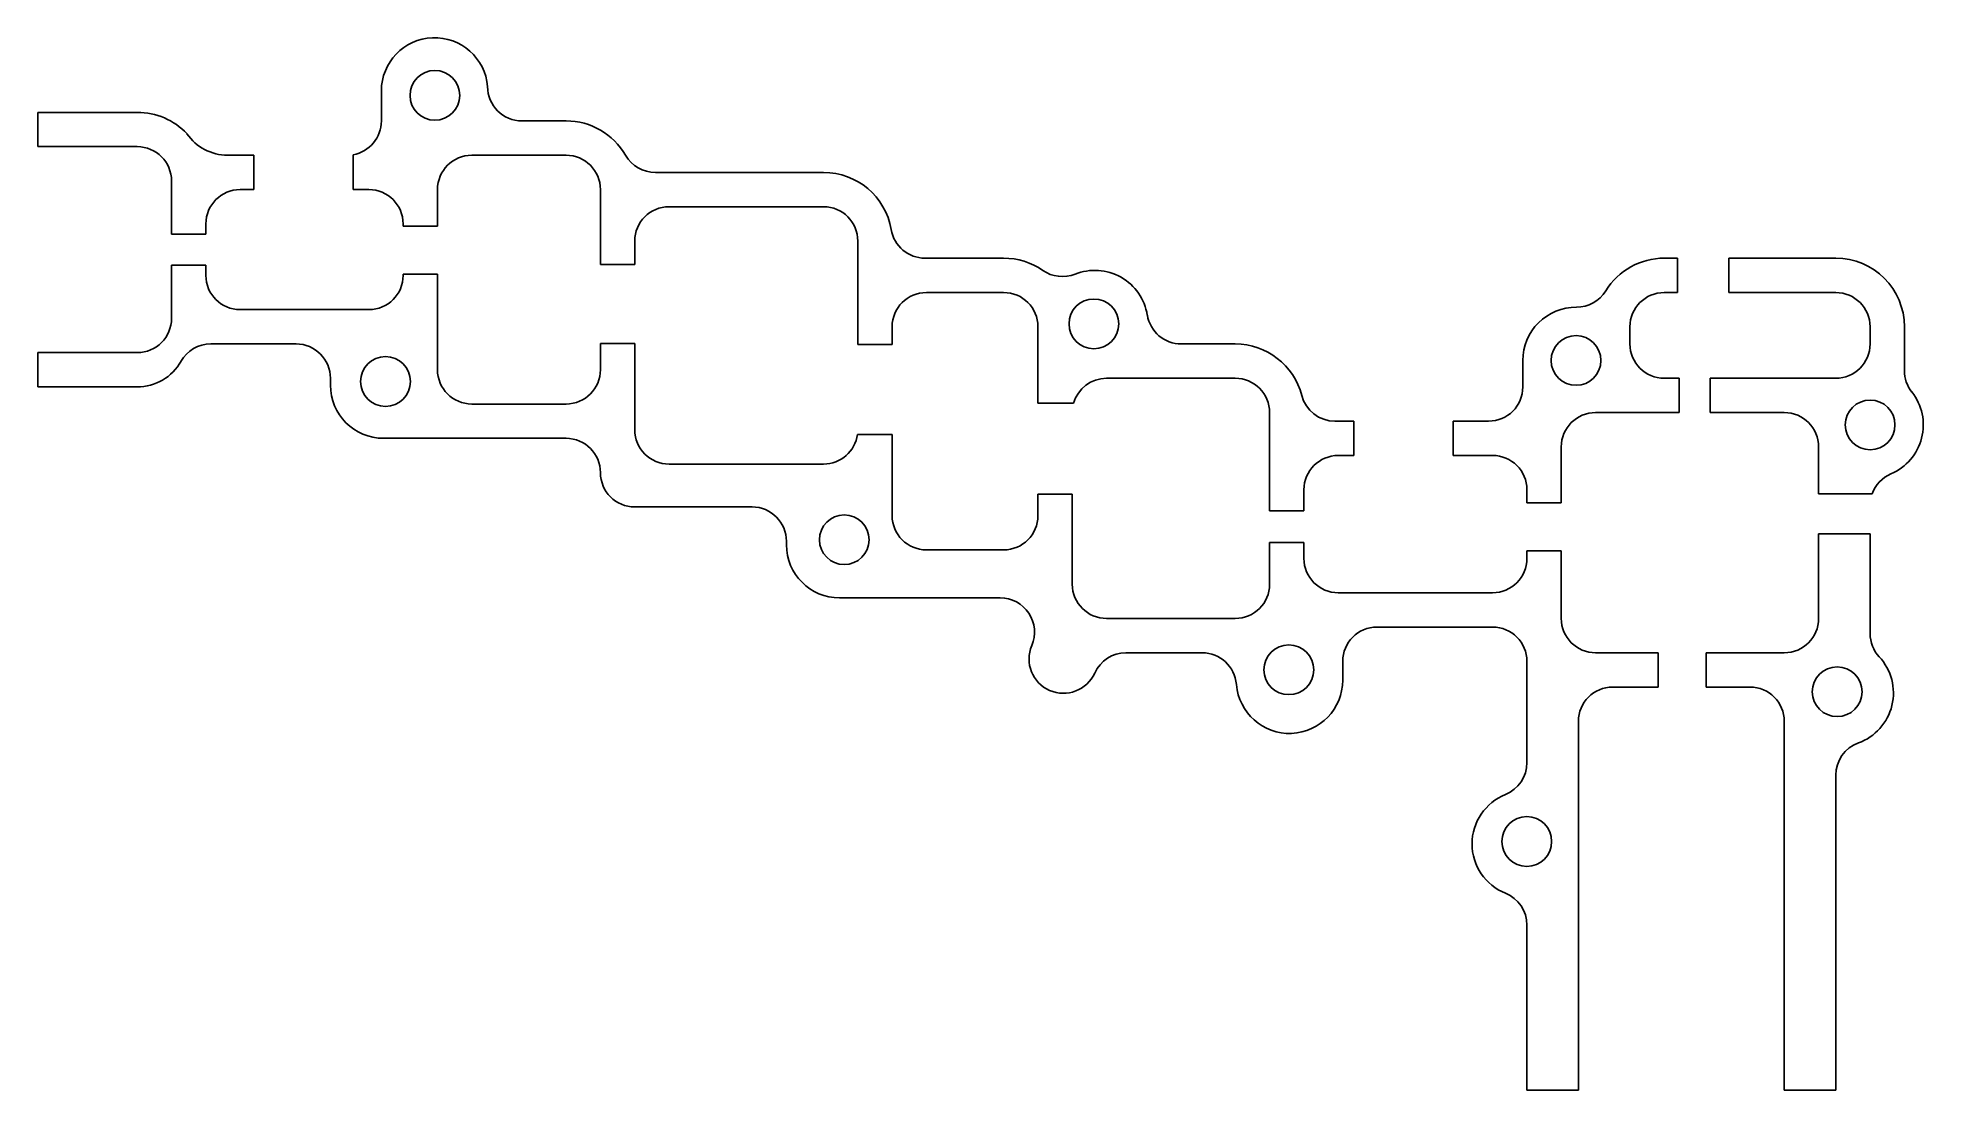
# Model space of a CAD drawing. Header units: millimetres. Extents: x -9 to 101, y -9 to 52.
import ezdxf

# ---------------------------------------------------------------- set-up
doc = ezdxf.new("R2010")
doc.units = ezdxf.units.MM

msp = doc.modelspace()

# ---------------------------------------------------------------- linework, layer by layer
at = {"color": 7, "linetype": 'Continuous', "lineweight": 25}
for p, q in [((11.43, 49.25), (11.43, 47.5)), ((-8.6, 48), (-8.6, 46)), ((-2.8, 48), (-8.6, 48)), ((22.2, 47.5), (19.62, 47.5)), ((-8.6, 46), (-2.8, 46)), ((3.99, 45.5), (2.47, 45.5)), ((3.99, 45.5), (3.99, 43.5)), ((9.79, 45.53), (9.79, 43.5)), ((22.2, 45.5), (16.7, 45.5)), ((-0.8, 44), (-0.8, 40.9)), ((37.2, 44.5), (27.4, 44.5)), ((3.99, 43.5), (3.2, 43.5)), ((10.7, 43.5), (9.79, 43.5)), ((14.7, 43.5), (14.7, 41.37)), ((24.2, 39.14), (24.2, 43.5)), ((37.2, 42.5), (28.2, 42.5)), ((1.2, 40.9), (-0.8, 40.9)), ((1.2, 41.5), (1.2, 40.9)), ((12.7, 41.37), (12.7, 41.5)), ((14.7, 41.37), (12.7, 41.37)), ((26.2, 40.5), (26.2, 39.14)), ((39.2, 34.47), (39.2, 40.5)), ((-0.8, 39.1), (-0.8, 36)), ((1.2, 39.1), (-0.8, 39.1)), ((1.2, 39.1), (1.2, 38.5)), ((12.7, 38.5), (12.7, 38.57)), ((14.7, 38.57), (12.7, 38.57)), ((14.7, 38.57), (14.7, 33)), ((26.2, 39.14), (24.2, 39.14)), ((47.7, 39.5), (43.12, 39.5)), ((86.97, 39.5), (86.2, 39.5)), ((86.97, 39.5), (86.97, 37.5)), ((89.97, 39.5), (89.97, 37.5)), ((96.2, 39.5), (89.97, 39.5)), ((47.7, 37.5), (43.2, 37.5)), ((86.97, 37.5), (86.2, 37.5)), ((96.2, 37.5), (89.97, 37.5)), ((3.2, 36.5), (10.7, 36.5)), ((41.2, 35.5), (41.2, 34.47)), ((49.7, 31.05), (49.7, 35.5)), ((84.2, 35.5), (84.2, 34.5)), ((98.2, 34.5), (98.2, 35.5)), ((100.2, 32.94), (100.2, 35.5)), ((1.49, 34.5), (6.46, 34.5)), ((24.2, 33), (24.2, 34.53)), ((26.2, 34.53), (24.2, 34.53)), ((26.2, 34.53), (26.2, 29.5)), ((41.2, 34.47), (39.2, 34.47)), ((61.2, 34.5), (58.05, 34.5)), ((-8.6, 34), (-8.6, 32)), ((-2.8, 34), (-8.6, 34)), ((77.96, 33.54), (77.96, 32)), ((-8.6, 32), (-2.8, 32)), ((8.46, 32.5), (8.46, 32.1)), ((61.2, 32.5), (53.7, 32.5)), ((86.2, 32.5), (87.07, 32.5)), ((87.07, 32.5), (87.07, 30.5)), ((88.87, 32.5), (88.87, 30.5)), ((88.87, 32.5), (96.2, 32.5)), ((16.7, 31), (22.2, 31)), ((51.78, 31.05), (49.7, 31.05)), ((63.2, 24.78), (63.2, 30.5)), ((68.11, 30), (67.01, 30)), ((68.11, 30), (68.11, 28)), ((73.89, 30), (73.89, 28)), ((75.96, 30), (73.89, 30)), ((87.07, 30.5), (82.2, 30.5)), ((93.2, 30.5), (88.87, 30.5)), ((11.56, 29), (22.2, 29)), ((39.18, 29.23), (41.2, 29.23)), ((41.2, 29.23), (41.2, 24.5)), ((28.2, 27.5), (37.2, 27.5)), ((68.11, 28), (67.2, 28)), ((76.2, 28), (73.89, 28)), ((80.2, 28.5), (80.2, 25.24)), ((95.2, 25.77), (95.2, 28.5)), ((49.7, 24.5), (49.7, 25.75)), ((51.7, 25.75), (49.7, 25.75)), ((51.7, 25.75), (51.7, 20.5)), ((65.2, 26), (65.2, 24.78)), ((78.2, 25.24), (78.2, 26)), ((98.32, 25.77), (95.2, 25.77)), ((26.2, 25), (33.04, 25)), ((65.2, 24.78), (63.2, 24.78)), ((80.2, 25.24), (78.2, 25.24)), ((95.2, 18.5), (95.2, 23.43)), ((98.2, 23.43), (95.2, 23.43)), ((98.2, 17.62), (98.2, 23.43)), ((35.04, 23), (35.04, 22.8)), ((43.2, 22.5), (47.7, 22.5)), ((63.2, 20.5), (63.2, 22.92)), ((65.2, 22.92), (63.2, 22.92)), ((65.2, 22.92), (65.2, 22)), ((78.2, 22), (78.2, 22.44)), ((80.2, 22.44), (78.2, 22.44)), ((80.2, 22.44), (80.2, 18.5)), ((67.2, 20), (76.2, 20)), ((38.14, 19.7), (47.5, 19.7)), ((53.7, 18.5), (61.2, 18.5)), ((69.46, 18), (76.2, 18)), ((54.83, 16.5), (59.27, 16.5)), ((82.2, 16.5), (85.84, 16.5)), ((85.84, 16.5), (85.84, 14.5)), ((88.64, 16.5), (88.64, 14.5)), ((88.64, 16.5), (93.2, 16.5)), ((67.46, 14.9), (67.46, 16)), ((78.2, 16), (78.2, 10.1)), ((83.2, 14.5), (85.84, 14.5)), ((88.64, 14.5), (91.2, 14.5)), ((81.2, -9), (81.2, 12.5)), ((93.2, 12.5), (93.2, -9)), ((96.2, -9), (96.2, 9.37)), ((78.2, 0.63), (78.2, -9)), ((78.2, -9), (81.2, -9)), ((93.2, -9), (96.2, -9))]:
    msp.add_line(p, q, dxfattribs=at)
for centre in [(14.55, 48.99), (52.96, 35.67), (81.06, 33.54), (11.67, 32.31), (98.2, 29.78), (38.41, 23.09), (64.32, 15.51), (96.28, 14.23), (78.19, 5.5)]:
    msp.add_circle(centre, 1.45, dxfattribs=at)
for centre, radius, start, end in [((14.53, 49.25), 3.1, 4.5995, 180), ((19.62, 49.5), 2, 180.023, 270), ((-2.8, 44), 4, 43.4494, 90), ((9.43, 47.5), 2, 280.1652, 0), ((22.2, 43.5), 4, 30, 90), ((2.47, 48.37), 2.87, 214.3197, 270), ((-2.8, 44), 2, 0, 90), ((16.7, 43.5), 2, 90, 180), ((22.2, 43.5), 2, 0, 90), ((27.4, 46.5), 2, 210, 270), ((37.2, 40.5), 4, 9.5941, 90), ((3.2, 41.5), 2, 90, 180), ((10.7, 41.5), 2, 0, 90), ((28.2, 40.5), 2, 90, 180), ((37.2, 40.5), 2, 0, 90), ((43.12, 41.5), 2, 189.5941, 270), ((3.2, 38.5), 2, 180, 270), ((10.7, 38.5), 2, 270, 0), ((47.7, 35.5), 4, 55.2366, 90), ((51.12, 40.43), 2, 235.2366, 291.7859), ((53.01, 35.69), 3.1, 9.1006, 111.7859), ((86.2, 35.5), 4, 90, 148.4393), ((96.2, 35.5), 4, 0, 90), ((43.2, 35.5), 2, 90, 180), ((47.7, 35.5), 2, 0, 90), ((81.09, 38.64), 2, 269.6594, 328.4393), ((86.2, 35.5), 2, 90, 180), ((96.2, 35.5), 2, 0, 90), ((81.06, 33.54), 3.1, 89.6594, 180), ((-2.8, 36), 2, 270, 0), ((58.05, 36.5), 2, 189.1006, 270), ((1.49, 32.5), 2, 90, 150.4242), ((6.46, 32.5), 2, 0, 90), ((61.2, 30.5), 4, 14.4775, 90), ((86.2, 34.5), 2, 180, 270), ((96.2, 34.5), 2, 270, 0), ((-2.8, 34.94), 2.94, 270, 330.4242), ((16.7, 33), 2, 180, 270), ((22.2, 33), 2, 270, 0), ((11.56, 32.1), 3.1, 180, 270), ((53.7, 30.5), 2, 90, 164.0379), ((61.2, 30.5), 2, 0, 90), ((75.96, 32), 2, 270, 0), ((102.2, 32.94), 2, 180, 218.3427), ((67.01, 32), 2, 194.4775, 270), ((98.2, 29.78), 3.1, 293.0888, 38.3427), ((82.2, 28.5), 2, 90, 180), ((93.2, 28.5), 2, 0, 90), ((22.2, 27), 2, 0, 90), ((28.2, 29.5), 2, 180, 270), ((37.2, 29.5), 2, 270, 352.2703), ((67.2, 26), 2, 90, 180), ((76.2, 26), 2, 0, 90), ((26.2, 27), 2, 180, 270), ((100.2, 25.09), 2, 113.0888, 160.0704), ((33.04, 23), 2, 0, 90), ((43.2, 24.5), 2, 180, 270), ((47.7, 24.5), 2, 270, 0), ((38.14, 22.8), 3.1, 180, 270), ((67.2, 22), 2, 180, 270), ((76.2, 22), 2, 270, 0), ((53.7, 20.5), 2, 180, 270), ((61.2, 20.5), 2, 270, 0), ((47.5, 17.7), 2, 337.039, 90), ((69.46, 16), 2, 90, 180), ((76.2, 16), 2, 0, 90), ((82.2, 18.5), 2, 180, 270), ((93.2, 18.5), 2, 270, 0), ((100.2, 17.62), 2, 180, 222.7693), ((51.18, 16.14), 2, 157.039, 335.8017), ((54.83, 14.5), 2, 90, 155.8017), ((59.27, 14.5), 2, 4.4984, 90), ((96.46, 14.16), 3.1, 289.9949, 42.7693), ((64.36, 14.9), 3.1, 184.4984, 0), ((83.2, 12.5), 2, 90, 180), ((91.2, 12.5), 2, 0, 90), ((98.2, 9.37), 2, 109.9949, 180), ((76.2, 10.1), 2, 291.8729, 0), ((78.1, 5.36), 3.1, 111.8729, 248.1271), ((76.2, 0.63), 2, 0, 68.1271)]:
    msp.add_arc(centre, radius, start, end, dxfattribs=at)

doc.saveas('drawing.dxf')
